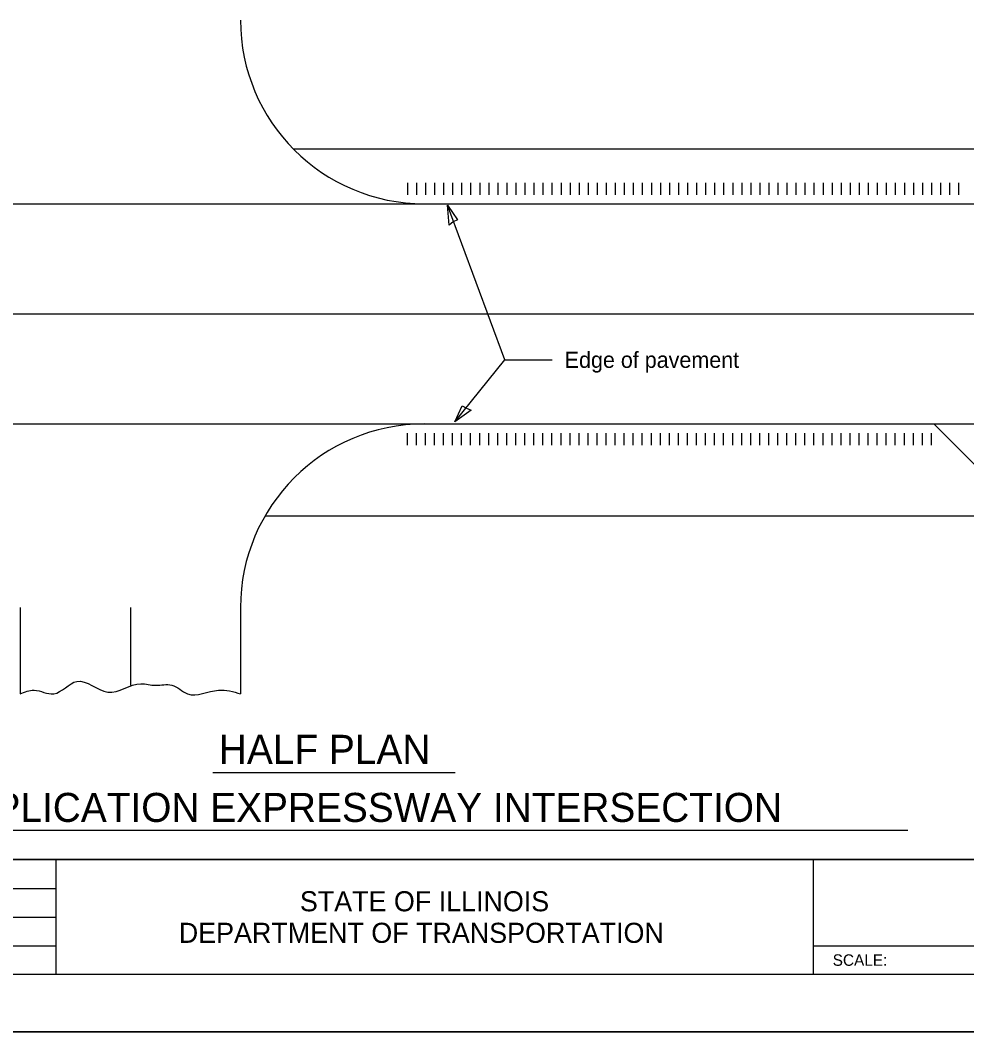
# Model space of a CAD drawing. Extents: x 481972 to 482652, y 100993 to 101433.
# Drawn here: x 482249.5 to 482414.4, y 100993.2 to 101169.5 of the extents above; entities that cross this region are included whole.
import ezdxf

# ---------------------------------------------------------------- set-up
doc = ezdxf.new("R2010")
doc.units = 0
for name, color, linetype in [('Alignment_PR_50 Scale Centerline', 7, 'Continuous'), ('Design_PR_Roadway Notes', 7, 'Continuous'), ('Level 48', 7, 'Continuous'), ('Sheets_50 Reference Boundary', 7, 'Continuous'), ('Sheets_General Details', 7, 'Continuous'), ('Sheets_Printer Plotting Border', 7, 'Continuous'), ('Stage_Construction Traffic Control', 7, 'Continuous'), ('Topo_EOP', 7, 'Continuous')]:
    doc.layers.add(name, color=color, linetype=linetype)

msp = doc.modelspace()

# ---------------------------------------------------------------- linework, layer by layer
at = {"layer": 'Alignment_PR_50 Scale Centerline'}
for p, q in [((482047.74, 101118.29), (482568.99, 101118.29)), ((482268.67, 101067.11), (482268.67, 101053.56))]:
    msp.add_line(p, q, dxfattribs=at)
at = {"layer": 'Design_PR_Roadway Notes'}
msp.add_line((482333.93, 101110.28), (482342.18, 101110.28), dxfattribs=at)
msp.add_lwpolyline([(482325.2, 101099.49), (482333.93, 101110.28), (482323.92, 101137.26)], dxfattribs=at)
for points in [[(482324.21, 101133.77), (482323.92, 101137.26), (482325.66, 101134.71), (482324.92, 101134.33)], [(482328.05, 101101.52), (482325.2, 101099.49), (482326.5, 101102.28), (482327.21, 101101.84)]]:
    msp.add_lwpolyline(points, close=True, dxfattribs=at)
at = {"layer": 'Level 48'}
msp.add_lwpolyline([(481972.17, 101433.16), (482652.17, 101433.16), (482652.17, 100993.16), (481972.17, 100993.16)], close=True, dxfattribs=at)
at = {"layer": 'Sheets_50 Reference Boundary'}
msp.add_lwpolyline([(482012.17, 101423.16), (482642.17, 101423.16), (482642.17, 101023.16), (482012.17, 101023.16)], close=True, dxfattribs=at)
at = {"layer": 'Sheets_General Details'}
for p, q in [((482283.05, 101038.37), (482325.23, 101038.37)), ((482204.46, 101028.3), (482404.14, 101028.3)), ((482012.17, 101023.16), (482642.17, 101023.16)), ((482255.66, 101023.16), (482255.66, 101003.16)), ((482387.66, 101023.16), (482387.66, 101003.16)), ((482071.66, 101018.16), (482255.66, 101018.16)), ((482071.66, 101013.16), (482255.66, 101013.16)), ((482071.66, 101008.16), (482255.66, 101008.16)), ((482387.66, 101008.16), (482541.66, 101008.16)), ((482652.17, 100993.16), (481972.17, 100993.16))]:
    msp.add_line(p, q, dxfattribs=at)
msp.add_lwpolyline([(482012.17, 101423.16), (482642.17, 101423.16), (482642.17, 101003.16), (482012.17, 101003.16)], close=True, dxfattribs=at)
at = {"layer": 'Sheets_Printer Plotting Border'}
msp.add_lwpolyline([(481972.17, 100993.16), (482652.17, 100993.16), (482652.17, 101433.16), (481972.17, 101433.16)], close=True, dxfattribs=at)
at = {"layer": 'Stage_Construction Traffic Control'}
for p, q in [((482316.94, 101141.16), (482316.94, 101139.06)), ((482318.51, 101141.16), (482318.51, 101139.06)), ((482320.08, 101141.16), (482320.08, 101139.06)), ((482321.66, 101141.16), (482321.66, 101139.06)), ((482323.23, 101141.16), (482323.23, 101139.06)), ((482324.81, 101141.16), (482324.81, 101139.06)), ((482326.38, 101141.16), (482326.38, 101139.06)), ((482327.95, 101141.16), (482327.95, 101139.06)), ((482329.53, 101141.16), (482329.53, 101139.06)), ((482331.1, 101141.16), (482331.1, 101139.06)), ((482332.68, 101141.16), (482332.68, 101139.06)), ((482334.25, 101141.16), (482334.25, 101139.06)), ((482335.83, 101141.16), (482335.83, 101139.06)), ((482337.4, 101141.16), (482337.4, 101139.06)), ((482338.97, 101141.16), (482338.97, 101139.06)), ((482340.55, 101141.16), (482340.55, 101139.06)), ((482342.12, 101141.16), (482342.12, 101139.06)), ((482343.7, 101141.16), (482343.7, 101139.06)), ((482345.27, 101141.16), (482345.27, 101139.06)), ((482346.84, 101141.16), (482346.84, 101139.06)), ((482348.42, 101141.16), (482348.42, 101139.06)), ((482349.99, 101141.16), (482349.99, 101139.06)), ((482351.57, 101141.16), (482351.57, 101139.06)), ((482353.14, 101141.16), (482353.14, 101139.06)), ((482354.72, 101141.16), (482354.72, 101139.06)), ((482356.29, 101141.16), (482356.29, 101139.06)), ((482357.86, 101141.16), (482357.86, 101139.06)), ((482359.44, 101141.16), (482359.44, 101139.06)), ((482361.01, 101141.16), (482361.01, 101139.06)), ((482362.59, 101141.16), (482362.59, 101139.06)), ((482364.16, 101141.16), (482364.16, 101139.06)), ((482365.73, 101141.16), (482365.73, 101139.06)), ((482367.31, 101141.16), (482367.31, 101139.06)), ((482368.88, 101141.16), (482368.88, 101139.06)), ((482370.46, 101141.16), (482370.46, 101139.06)), ((482372.03, 101141.16), (482372.03, 101139.06)), ((482373.61, 101141.16), (482373.61, 101139.06)), ((482375.18, 101141.16), (482375.18, 101139.06)), ((482376.75, 101141.16), (482376.75, 101139.06)), ((482378.33, 101141.16), (482378.33, 101139.06)), ((482379.9, 101141.16), (482379.9, 101139.06)), ((482381.48, 101141.16), (482381.48, 101139.06)), ((482383.05, 101141.16), (482383.05, 101139.06)), ((482384.63, 101141.16), (482384.63, 101139.06)), ((482386.2, 101141.16), (482386.2, 101139.06)), ((482387.77, 101141.16), (482387.77, 101139.06)), ((482389.35, 101141.16), (482389.35, 101139.06)), ((482390.92, 101141.16), (482390.92, 101139.06)), ((482392.5, 101141.16), (482392.5, 101139.06)), ((482394.07, 101141.16), (482394.07, 101139.06)), ((482395.64, 101141.16), (482395.64, 101139.06)), ((482397.22, 101141.16), (482397.22, 101139.06)), ((482398.79, 101141.16), (482398.79, 101139.06)), ((482400.37, 101141.16), (482400.37, 101139.06)), ((482401.94, 101141.16), (482401.94, 101139.06)), ((482403.52, 101141.16), (482403.52, 101139.06)), ((482405.09, 101141.16), (482405.09, 101139.06)), ((482406.66, 101141.16), (482406.66, 101139.06)), ((482408.24, 101141.16), (482408.24, 101139.06)), ((482409.81, 101141.16), (482409.81, 101139.06)), ((482411.39, 101141.16), (482411.39, 101139.06)), ((482412.96, 101141.16), (482412.96, 101139.06)), ((482316.94, 101095.42), (482316.94, 101097.52)), ((482318.51, 101095.42), (482318.51, 101097.52)), ((482320.08, 101095.42), (482320.08, 101097.52)), ((482321.66, 101095.42), (482321.66, 101097.52)), ((482323.23, 101095.42), (482323.23, 101097.52)), ((482324.81, 101095.42), (482324.81, 101097.52)), ((482326.38, 101095.42), (482326.38, 101097.52)), ((482327.95, 101095.42), (482327.95, 101097.52)), ((482329.53, 101095.42), (482329.53, 101097.52)), ((482331.1, 101095.42), (482331.1, 101097.52)), ((482332.68, 101095.42), (482332.68, 101097.52)), ((482334.25, 101095.42), (482334.25, 101097.52)), ((482335.83, 101095.42), (482335.83, 101097.52)), ((482337.4, 101095.42), (482337.4, 101097.52)), ((482338.97, 101095.42), (482338.97, 101097.52)), ((482340.55, 101095.42), (482340.55, 101097.52)), ((482342.12, 101095.42), (482342.12, 101097.52)), ((482343.7, 101095.42), (482343.7, 101097.52)), ((482345.27, 101095.42), (482345.27, 101097.52)), ((482346.84, 101095.42), (482346.84, 101097.52)), ((482348.42, 101095.42), (482348.42, 101097.52)), ((482349.99, 101095.42), (482349.99, 101097.52)), ((482351.57, 101095.42), (482351.57, 101097.52)), ((482353.14, 101095.42), (482353.14, 101097.52)), ((482354.72, 101095.42), (482354.72, 101097.52)), ((482356.29, 101095.42), (482356.29, 101097.52)), ((482357.86, 101095.42), (482357.86, 101097.52)), ((482359.44, 101095.42), (482359.44, 101097.52)), ((482361.01, 101095.42), (482361.01, 101097.52)), ((482362.59, 101095.42), (482362.59, 101097.52)), ((482364.16, 101095.42), (482364.16, 101097.52)), ((482365.73, 101095.42), (482365.73, 101097.52)), ((482367.31, 101095.42), (482367.31, 101097.52)), ((482368.88, 101095.42), (482368.88, 101097.52)), ((482370.46, 101095.42), (482370.46, 101097.52)), ((482372.03, 101095.42), (482372.03, 101097.52)), ((482373.61, 101095.42), (482373.61, 101097.52)), ((482375.18, 101095.42), (482375.18, 101097.52)), ((482376.75, 101095.42), (482376.75, 101097.52)), ((482378.33, 101095.42), (482378.33, 101097.52)), ((482379.9, 101095.42), (482379.9, 101097.52)), ((482381.48, 101095.42), (482381.48, 101097.52)), ((482383.05, 101095.42), (482383.05, 101097.52)), ((482384.63, 101095.42), (482384.63, 101097.52)), ((482386.2, 101095.42), (482386.2, 101097.52)), ((482387.77, 101095.42), (482387.77, 101097.52)), ((482389.35, 101095.42), (482389.35, 101097.52)), ((482390.92, 101095.42), (482390.92, 101097.52)), ((482392.5, 101095.42), (482392.5, 101097.52)), ((482394.07, 101095.42), (482394.07, 101097.52)), ((482395.64, 101095.42), (482395.64, 101097.52)), ((482397.22, 101095.42), (482397.22, 101097.52)), ((482398.79, 101095.42), (482398.79, 101097.52)), ((482400.37, 101095.42), (482400.37, 101097.52)), ((482401.94, 101095.42), (482401.94, 101097.52)), ((482403.52, 101095.42), (482403.52, 101097.52)), ((482405.09, 101095.42), (482405.09, 101097.52)), ((482406.66, 101095.42), (482406.66, 101097.52)), ((482408.24, 101095.42), (482408.24, 101097.52))]:
    msp.add_line(p, q, dxfattribs=at)
at = {"layer": 'Topo_EOP'}
for p, q in [((482297.01, 101147.08), (482566.88, 101147.08)), ((482046.29, 101137.49), (482507.22, 101137.49)), ((482046.29, 101099.1), (482507.94, 101099.1)), ((482431.06, 101076.7), (482408.66, 101099.1)), ((482292.15, 101083.1), (482424.66, 101083.1)), ((482249.47, 101067.11), (482249.47, 101052.07)), ((482287.86, 101067.11), (482287.86, 101052.07))]:
    msp.add_line(p, q, dxfattribs=at)
for centre, start, end in [((482319.85, 101169.48), 180, 270), ((482319.85, 101067.11), 90, 180)]:
    msp.add_arc(centre, 31.99, start, end, dxfattribs=at)
msp.add_spline([(482249.47, 101052.07), (482251.88, 101052.7), (482255.3, 101052.07), (482259.33, 101054.23), (482264.73, 101052.37), (482270.5, 101053.83), (482273.06, 101053.55), (482275.87, 101053.59), (482278.62, 101052.07), (482284, 101052.7), (482287.86, 101052.07)], degree=3, dxfattribs=at)

# ---------------------------------------------------------------- texts
at = {"layer": 'Design_PR_Roadway Notes'}
msp.add_text('Edge of pavement', height=2.8, dxfattribs=at).set_placement((482344.34, 101108.88))
at = {"layer": 'Sheets_General Details'}
for s, height, p in [('HALF PLAN', 5.059, (482284.09, 101039.86)), ('TYPICAL APPLICATION EXPRESSWAY INTERSECTION', 5.0592, (482205.89, 101029.74)), ('STATE OF ILLINOIS', 3.5, (482298.2, 101014.16)), ('DEPARTMENT OF TRANSPORTATION', 3.5, (482277.1, 101008.66)), ('SCALE:          ', 2, (482391.04, 101004.66))]:
    msp.add_text(s, height=height, dxfattribs=at).set_placement(p)

doc.saveas('drawing.dxf')
